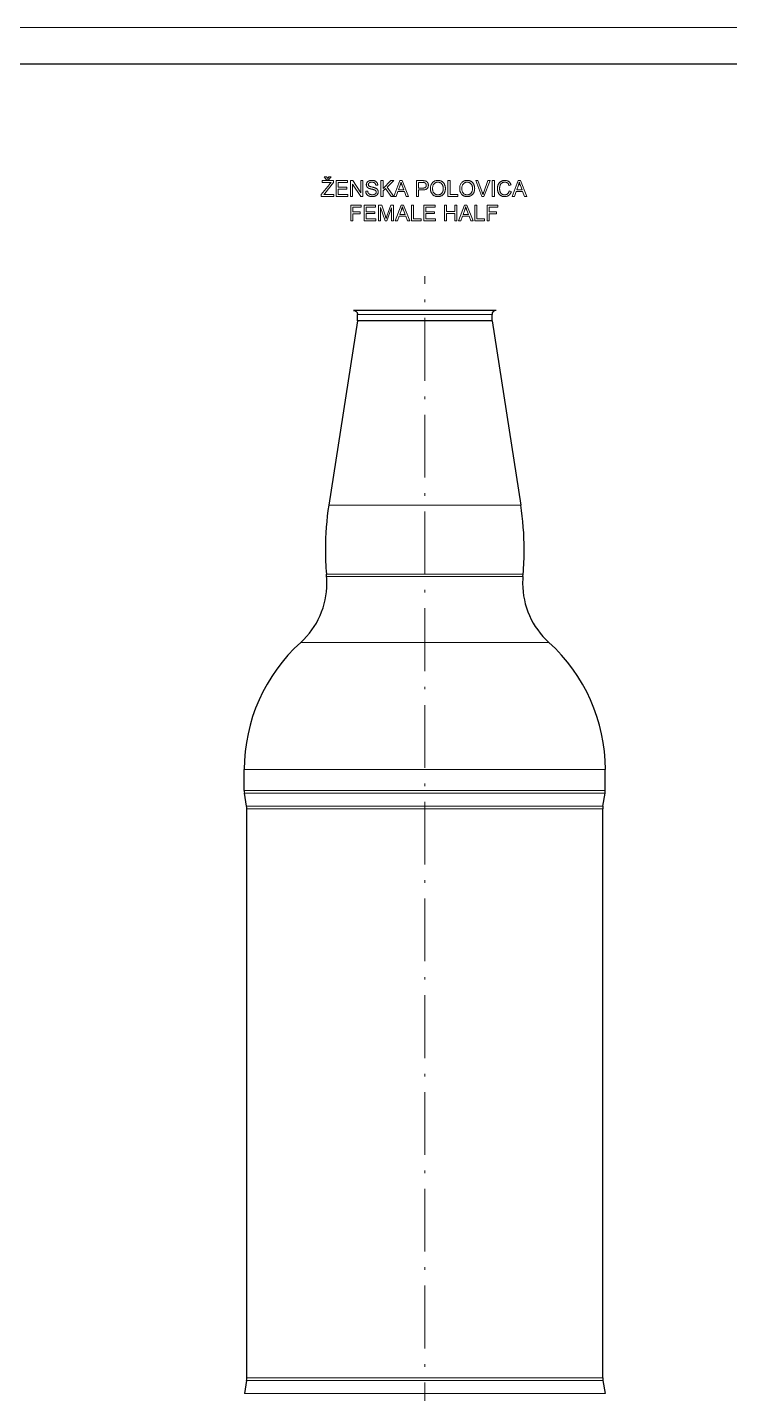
# Model space of a CAD drawing. Extents: x 0 to 594, y 0 to 521.
# Drawn here: x 292.4 to 426.6, y 158.7 to 419.9 of the extents above; entities that cross this region are included whole.
import ezdxf

# ---------------------------------------------------------------- set-up
doc = ezdxf.new("R2010")
doc.units = 0
doc.linetypes.add('DASHDOT', pattern=[18.5, 12, -3, 0.5, -3])
doc.linetypes.add('DASHED', pattern=[15, 12, -3])

msp = doc.modelspace()

# ---------------------------------------------------------------- linework, layer by layer
at = {"color": 7, "lineweight": 13}
for p, q in [((593.82, 419.91), (0, 419.91)), ((381.16, 365), (357.04, 365)), ((386.66, 328.57), (352.22, 328.57)), ((387.11, 315.37), (351.82, 315.37)), ((387.07, 314.9), (351.85, 314.9)), ((392.02, 302.32), (347.51, 302.32)), ((402.81, 278), (338.04, 278)), ((402.81, 274), (338.04, 274)), ((402.77, 273.5), (338.07, 273.5)), ((402.35, 270.99), (338.44, 270.99)), ((402.31, 270.5), (338.48, 270.5)), ((402.35, 161.2), (338.44, 161.2)), ((402.31, 161.7), (338.48, 161.7)), ((402.77, 158.69), (338.07, 158.69))]:
    msp.add_line(p, q, dxfattribs=at)
at = {"color": 7, "lineweight": 30}
for p, q in [((586.75, 412.85), (28.28, 412.85)), ((381.95, 365.8), (356.33, 365.8)), ((355.46, 363.8), (349.97, 328.57)), ((381.16, 363.8), (357.04, 363.8)), ((381.16, 363.8), (386.66, 328.57)), ((334.31, 161.7), (334.31, 270.5)), ((402.31, 161.7), (402.31, 270.5))]:
    msp.add_line(p, q, dxfattribs=at)
at = {"color": 7, "linetype": 'DASHDOT', "lineweight": 13}
msp.add_line((368.31, 130.35), (368.31, 372.34), dxfattribs=at)
at = {"color": 7, "lineweight": 30, "ltscale": 0.040387}
msp.add_line((356.33, 365.8), (354.72, 365.8), dxfattribs=at)
at = {"color": 7, "linetype": 'DASHED', "lineweight": 13, "ltscale": 0.000265503}
msp.add_line((381.96, 365.8), (381.95, 365.8), dxfattribs=at)
at = {"color": 7, "linetype": 'DASHED', "lineweight": 13}
for p, q in [((379.59, 365), (355.46, 365)), ((379.59, 363.8), (355.46, 363.8)), ((384.41, 328.57), (349.97, 328.57)), ((384.81, 315.37), (349.52, 315.37)), ((384.77, 314.9), (349.56, 314.9)), ((389.11, 302.32), (344.61, 302.32)), ((398.59, 278), (333.81, 278)), ((398.59, 274), (333.81, 274)), ((398.55, 273.5), (333.85, 273.5)), ((398.19, 270.99), (334.27, 270.99)), ((398.15, 270.5), (334.31, 270.5)), ((398.19, 161.2), (334.27, 161.2)), ((398.15, 161.7), (334.31, 161.7)), ((398.55, 158.69), (333.85, 158.69))]:
    msp.add_line(p, q, dxfattribs=at)
at = {"color": 7, "lineweight": 13, "ltscale": 0.039326}
msp.add_line((357.04, 365), (355.46, 365), dxfattribs=at)
at = {"color": 7, "lineweight": 30, "ltscale": 0.03}
for p, q in [((355.46, 363.8), (355.46, 365)), ((381.16, 363.8), (381.16, 365))]:
    msp.add_line(p, q, dxfattribs=at)
at = {"color": 7, "lineweight": 30, "ltscale": 0.039326}
msp.add_line((357.04, 363.8), (355.46, 363.8), dxfattribs=at)
at = {"color": 7, "linetype": 'DASHED', "lineweight": 13, "ltscale": 0.039326}
for p, q in [((381.16, 365), (379.59, 365)), ((381.16, 363.8), (379.59, 363.8))]:
    msp.add_line(p, q, dxfattribs=at)
at = {"color": 7, "lineweight": 13, "ltscale": 0.056138}
msp.add_line((352.22, 328.57), (349.97, 328.57), dxfattribs=at)
at = {"color": 7, "linetype": 'DASHED', "lineweight": 13, "ltscale": 0.056138}
msp.add_line((386.66, 328.57), (384.41, 328.57), dxfattribs=at)
at = {"color": 7, "lineweight": 13, "ltscale": 0.057526}
msp.add_line((351.82, 315.37), (349.52, 315.37), dxfattribs=at)
at = {"color": 7, "lineweight": 30, "ltscale": 0.011726}
for p, q in [((349.56, 314.9), (349.52, 315.37)), ((387.07, 314.9), (387.11, 315.37))]:
    msp.add_line(p, q, dxfattribs=at)
at = {"color": 7, "lineweight": 13, "ltscale": 0.057402}
msp.add_line((351.85, 314.9), (349.56, 314.9), dxfattribs=at)
at = {"color": 7, "linetype": 'DASHED', "lineweight": 13, "ltscale": 0.057402}
msp.add_line((387.07, 314.9), (384.77, 314.9), dxfattribs=at)
at = {"color": 7, "linetype": 'DASHED', "lineweight": 13, "ltscale": 0.057526}
msp.add_line((387.11, 315.37), (384.81, 315.37), dxfattribs=at)
at = {"color": 7, "lineweight": 13, "ltscale": 0.07254}
msp.add_line((347.51, 302.32), (344.61, 302.32), dxfattribs=at)
at = {"color": 7, "linetype": 'DASHED', "lineweight": 13, "ltscale": 0.07254}
msp.add_line((392.02, 302.32), (389.11, 302.32), dxfattribs=at)
at = {"color": 7, "lineweight": 13, "ltscale": 0.105585}
for p, q in [((338.04, 278), (333.81, 278)), ((338.04, 274), (333.81, 274))]:
    msp.add_line(p, q, dxfattribs=at)
at = {"color": 7, "lineweight": 30, "ltscale": 0.1}
for p, q in [((333.81, 274), (333.81, 278)), ((402.81, 274), (402.81, 278))]:
    msp.add_line(p, q, dxfattribs=at)
at = {"color": 7, "linetype": 'DASHED', "lineweight": 13, "ltscale": 0.105585}
for p, q in [((402.81, 278), (398.59, 278)), ((402.81, 274), (398.59, 274))]:
    msp.add_line(p, q, dxfattribs=at)
at = {"color": 7, "lineweight": 13, "ltscale": 0.10546}
for p, q in [((338.07, 273.5), (333.85, 273.5)), ((338.07, 158.69), (333.85, 158.69))]:
    msp.add_line(p, q, dxfattribs=at)
at = {"color": 7, "lineweight": 30, "ltscale": 0.063738}
for p, q in [((334.27, 270.99), (333.85, 273.5)), ((402.35, 270.99), (402.77, 273.5)), ((334.27, 161.2), (333.85, 158.69)), ((402.35, 161.2), (402.77, 158.69))]:
    msp.add_line(p, q, dxfattribs=at)
at = {"color": 7, "linetype": 'DASHED', "lineweight": 13, "ltscale": 0.10546}
for p, q in [((402.77, 273.5), (398.55, 273.5)), ((402.77, 158.69), (398.55, 158.69))]:
    msp.add_line(p, q, dxfattribs=at)
at = {"color": 7, "lineweight": 13, "ltscale": 0.104179}
for p, q in [((338.44, 270.99), (334.27, 270.99)), ((338.44, 161.2), (334.27, 161.2))]:
    msp.add_line(p, q, dxfattribs=at)
at = {"color": 7, "lineweight": 13, "ltscale": 0.104055}
for p, q in [((338.48, 270.5), (334.31, 270.5)), ((338.48, 161.7), (334.31, 161.7))]:
    msp.add_line(p, q, dxfattribs=at)
at = {"color": 7, "linetype": 'DASHED', "lineweight": 13, "ltscale": 0.104055}
for p, q in [((402.31, 270.5), (398.15, 270.5)), ((402.31, 161.7), (398.15, 161.7))]:
    msp.add_line(p, q, dxfattribs=at)
at = {"color": 7, "linetype": 'DASHED', "lineweight": 13, "ltscale": 0.104179}
for p, q in [((402.35, 270.99), (398.19, 270.99)), ((402.35, 161.2), (398.19, 161.2))]:
    msp.add_line(p, q, dxfattribs=at)
at = {"color": 7, "lineweight": 13}
for points in [[(348.54, 387.6), (348.54, 387.97), (350.08, 389.89), (350.11, 389.93), (350.14, 389.97), (350.17, 390.01), (350.21, 390.04), (350.24, 390.08), (350.27, 390.11), (350.3, 390.15), (350.33, 390.18), (350.36, 390.21), (350.39, 390.24), (348.71, 390.24), (348.71, 390.6), (350.86, 390.6), (350.86, 390.24), (349.18, 388.16), (349, 387.95), (350.91, 387.95), (350.91, 387.6)], [(349.76, 391), (349.98, 391.34), (350.4, 391.34), (349.94, 390.77), (349.54, 390.77), (349.1, 391.34), (349.52, 391.34)], [(351.35, 387.6), (351.35, 390.6), (353.52, 390.6), (353.52, 390.24), (351.74, 390.24), (351.74, 389.33), (353.4, 389.33), (353.4, 388.97), (351.74, 388.97), (351.74, 387.95), (353.59, 387.95), (353.59, 387.6)], [(354.13, 387.6), (354.13, 390.6), (354.54, 390.6), (356.11, 388.24), (356.11, 390.6), (356.49, 390.6), (356.49, 387.6), (356.09, 387.6), (354.51, 389.96), (354.51, 387.6)], [(357.03, 388.56), (357.4, 388.6), (357.41, 388.55), (357.41, 388.51), (357.42, 388.47), (357.43, 388.43), (357.44, 388.39), (357.46, 388.35), (357.47, 388.32), (357.49, 388.29), (357.51, 388.26), (357.52, 388.23), (357.55, 388.2), (357.57, 388.17), (357.59, 388.14), (357.62, 388.12), (357.65, 388.1), (357.68, 388.07), (357.71, 388.05), (357.75, 388.03), (357.79, 388.01), (357.83, 387.99), (357.87, 387.98), (357.91, 387.96), (357.95, 387.95), (358, 387.94), (358.04, 387.93), (358.09, 387.92), (358.14, 387.91), (358.19, 387.91), (358.24, 387.9), (358.29, 387.9), (358.33, 387.9), (358.38, 387.91), (358.42, 387.91), (358.46, 387.91), (358.5, 387.92), (358.54, 387.93), (358.58, 387.94), (358.62, 387.95), (358.65, 387.96), (358.69, 387.97), (358.72, 387.99), (358.75, 388), (358.78, 388.02), (358.81, 388.03), (358.84, 388.05), (358.86, 388.07), (358.89, 388.09), (358.91, 388.11), (358.93, 388.13), (358.95, 388.16), (358.96, 388.18), (358.98, 388.2), (358.99, 388.23), (359, 388.25), (359.01, 388.28), (359.02, 388.31), (359.02, 388.33), (359.03, 388.36), (359.03, 388.39), (359.03, 388.41), (359.03, 388.44), (359.03, 388.47), (359.02, 388.49), (359.02, 388.52), (359.01, 388.55), (359, 388.57), (358.99, 388.59), (358.98, 388.62), (358.97, 388.64), (358.95, 388.66), (358.93, 388.68), (358.91, 388.7), (358.89, 388.72), (358.87, 388.74), (358.84, 388.76), (358.81, 388.77), (358.78, 388.79), (358.75, 388.81), (358.72, 388.82), (358.68, 388.84), (358.65, 388.85), (358.62, 388.86), (358.58, 388.87), (358.54, 388.88), (358.49, 388.9), (358.43, 388.91), (358.37, 388.93), (358.3, 388.95), (358.23, 388.96), (358.15, 388.98), (358.07, 389), (357.99, 389.02), (357.92, 389.04), (357.85, 389.06), (357.79, 389.08), (357.74, 389.1), (357.69, 389.12), (357.64, 389.13), (357.6, 389.15), (357.57, 389.17), (357.52, 389.19), (357.48, 389.22), (357.45, 389.24), (357.41, 389.27), (357.38, 389.3), (357.35, 389.32), (357.32, 389.35), (357.29, 389.38), (357.27, 389.42), (357.25, 389.45), (357.23, 389.48), (357.21, 389.52), (357.19, 389.55), (357.18, 389.59), (357.17, 389.63), (357.16, 389.66), (357.15, 389.7), (357.15, 389.74), (357.14, 389.78), (357.14, 389.82), (357.14, 389.87), (357.15, 389.91), (357.15, 389.96), (357.16, 390), (357.17, 390.04), (357.19, 390.08), (357.2, 390.13), (357.22, 390.17), (357.25, 390.21), (357.27, 390.25), (357.3, 390.29), (357.33, 390.32), (357.36, 390.36), (357.39, 390.39), (357.43, 390.42), (357.47, 390.45), (357.51, 390.48), (357.55, 390.5), (357.6, 390.53), (357.65, 390.55), (357.7, 390.57), (357.75, 390.58), (357.8, 390.6), (357.85, 390.61), (357.91, 390.62), (357.96, 390.63), (358.02, 390.64), (358.08, 390.65), (358.14, 390.65), (358.2, 390.65), (358.26, 390.65), (358.33, 390.65), (358.39, 390.64), (358.45, 390.63), (358.51, 390.62), (358.57, 390.61), (358.63, 390.6), (358.68, 390.58), (358.73, 390.56), (358.79, 390.54), (358.83, 390.52), (358.88, 390.5), (358.93, 390.47), (358.97, 390.44), (359.01, 390.41), (359.05, 390.38), (359.08, 390.34), (359.12, 390.31), (359.15, 390.27), (359.18, 390.23), (359.2, 390.18), (359.23, 390.14), (359.25, 390.1), (359.27, 390.05), (359.28, 390), (359.3, 389.96), (359.31, 389.91), (359.32, 389.86), (359.32, 389.81), (359.32, 389.75), (358.94, 389.72), (358.94, 389.78), (358.93, 389.83), (358.91, 389.88), (358.9, 389.93), (358.88, 389.97), (358.85, 390.02), (358.83, 390.05), (358.8, 390.09), (358.77, 390.12), (358.74, 390.15), (358.7, 390.18), (358.66, 390.21), (358.61, 390.23), (358.57, 390.25), (358.52, 390.26), (358.46, 390.28), (358.41, 390.29), (358.34, 390.29), (358.28, 390.3), (358.21, 390.3), (358.14, 390.3), (358.08, 390.29), (358.01, 390.29), (357.96, 390.28), (357.9, 390.27), (357.85, 390.25), (357.8, 390.24), (357.76, 390.22), (357.72, 390.19), (357.69, 390.17), (357.66, 390.14), (357.63, 390.11), (357.6, 390.08), (357.58, 390.05), (357.56, 390.02), (357.55, 389.99), (357.54, 389.96), (357.53, 389.92), (357.53, 389.89), (357.52, 389.85), (357.52, 389.82), (357.53, 389.79), (357.53, 389.76), (357.54, 389.73), (357.55, 389.7), (357.57, 389.68), (357.58, 389.65), (357.6, 389.63), (357.62, 389.61), (357.64, 389.58), (357.67, 389.56), (357.7, 389.54), (357.74, 389.52), (357.79, 389.5), (357.85, 389.48), (357.91, 389.46), (357.98, 389.43), (358.06, 389.41), (358.15, 389.39), (358.24, 389.37), (358.33, 389.35), (358.42, 389.33), (358.5, 389.31), (358.58, 389.29), (358.65, 389.27), (358.71, 389.25), (358.77, 389.23), (358.82, 389.21), (358.86, 389.2), (358.9, 389.18), (358.95, 389.15), (359, 389.13), (359.05, 389.1), (359.09, 389.07), (359.13, 389.04), (359.17, 389.01), (359.2, 388.98), (359.23, 388.94), (359.26, 388.91), (359.29, 388.87), (359.31, 388.83), (359.33, 388.8), (359.35, 388.76), (359.37, 388.72), (359.38, 388.67), (359.39, 388.63), (359.4, 388.59), (359.41, 388.54), (359.41, 388.49), (359.41, 388.45), (359.41, 388.4), (359.41, 388.35), (359.4, 388.3), (359.39, 388.26), (359.38, 388.21), (359.36, 388.17), (359.35, 388.12), (359.33, 388.08), (359.3, 388.04), (359.28, 387.99), (359.25, 387.95), (359.22, 387.91), (359.18, 387.88), (359.15, 387.84), (359.11, 387.81), (359.07, 387.77), (359.03, 387.74), (358.98, 387.72), (358.93, 387.69), (358.88, 387.67), (358.83, 387.64), (358.78, 387.62), (358.72, 387.61), (358.67, 387.59), (358.61, 387.58), (358.55, 387.57), (358.49, 387.56), (358.43, 387.55), (358.37, 387.55), (358.31, 387.55), (358.23, 387.55), (358.15, 387.55), (358.07, 387.56), (358, 387.57), (357.93, 387.58), (357.86, 387.59), (357.8, 387.61), (357.74, 387.62), (357.68, 387.64), (357.62, 387.67), (357.57, 387.69), (357.52, 387.72), (357.47, 387.75), (357.42, 387.78), (357.38, 387.81), (357.34, 387.85), (357.3, 387.89), (357.26, 387.93), (357.22, 387.98), (357.19, 388.02), (357.16, 388.07), (357.13, 388.12), (357.11, 388.17), (357.09, 388.22), (357.07, 388.28), (357.06, 388.33), (357.04, 388.39), (357.04, 388.44), (357.03, 388.5)], [(359.94, 387.6), (359.94, 390.6), (360.34, 390.6), (360.34, 389.11), (361.83, 390.6), (362.37, 390.6), (361.11, 389.38), (362.42, 387.6), (361.9, 387.6), (360.83, 389.12), (360.34, 388.64), (360.34, 387.6)], [(362.42, 387.6), (363.57, 390.6), (364, 390.6), (365.23, 387.6), (364.78, 387.6), (364.43, 388.51), (363.17, 388.51), (362.84, 387.6)], [(363.29, 388.83), (364.31, 388.83), (363.99, 389.66), (363.96, 389.74), (363.94, 389.81), (363.91, 389.88), (363.89, 389.94), (363.87, 390.01), (363.85, 390.07), (363.83, 390.13), (363.81, 390.18), (363.79, 390.23), (363.78, 390.28), (363.77, 390.23), (363.75, 390.17), (363.74, 390.11), (363.73, 390.05), (363.71, 390), (363.69, 389.94), (363.68, 389.88), (363.66, 389.82), (363.64, 389.77), (363.62, 389.71)], [(366.71, 387.6), (366.71, 390.6), (367.84, 390.6), (367.9, 390.6), (367.96, 390.6), (368.01, 390.6), (368.06, 390.59), (368.11, 390.59), (368.15, 390.59), (368.19, 390.58), (368.23, 390.58), (368.27, 390.58), (368.3, 390.57), (368.34, 390.56), (368.39, 390.55), (368.43, 390.54), (368.47, 390.53), (368.5, 390.52), (368.54, 390.5), (368.57, 390.49), (368.61, 390.47), (368.64, 390.45), (368.67, 390.43), (368.7, 390.41), (368.73, 390.39), (368.75, 390.36), (368.78, 390.33), (368.8, 390.31), (368.83, 390.28), (368.85, 390.24), (368.87, 390.21), (368.89, 390.18), (368.91, 390.14), (368.93, 390.1), (368.94, 390.06), (368.96, 390.03), (368.97, 389.99), (368.98, 389.94), (368.99, 389.9), (368.99, 389.86), (369, 389.82), (369, 389.78), (369, 389.73), (369, 389.66), (368.99, 389.58), (368.98, 389.51), (368.96, 389.44), (368.94, 389.38), (368.91, 389.31), (368.88, 389.25), (368.85, 389.19), (368.8, 389.14), (368.76, 389.08), (368.71, 389.03), (368.64, 388.99), (368.58, 388.95), (368.5, 388.91), (368.42, 388.88), (368.32, 388.86), (368.22, 388.84), (368.12, 388.83), (368, 388.82), (367.88, 388.82), (367.11, 388.82), (367.11, 387.6)], [(367.11, 389.17), (367.88, 389.17), (367.96, 389.17), (368.03, 389.18), (368.1, 389.19), (368.16, 389.2), (368.21, 389.21), (368.27, 389.22), (368.31, 389.24), (368.36, 389.26), (368.4, 389.29), (368.43, 389.32), (368.46, 389.35), (368.49, 389.38), (368.51, 389.41), (368.53, 389.45), (368.55, 389.49), (368.57, 389.53), (368.58, 389.57), (368.59, 389.62), (368.59, 389.67), (368.59, 389.72), (368.59, 389.76), (368.59, 389.79), (368.58, 389.83), (368.58, 389.86), (368.57, 389.89), (368.56, 389.93), (368.55, 389.96), (368.53, 389.99), (368.52, 390.01), (368.5, 390.04), (368.48, 390.07), (368.46, 390.09), (368.43, 390.11), (368.41, 390.13), (368.39, 390.15), (368.36, 390.17), (368.33, 390.18), (368.31, 390.2), (368.28, 390.21), (368.25, 390.22), (368.22, 390.22), (368.2, 390.23), (368.17, 390.23), (368.14, 390.23), (368.1, 390.24), (368.07, 390.24), (368.02, 390.24), (367.98, 390.24), (367.93, 390.24), (367.88, 390.24), (367.11, 390.24)], [(369.39, 389.06), (369.39, 389.21), (369.4, 389.35), (369.42, 389.48), (369.45, 389.61), (369.49, 389.73), (369.53, 389.84), (369.58, 389.95), (369.64, 390.05), (369.71, 390.14), (369.79, 390.23), (369.87, 390.31), (369.96, 390.38), (370.05, 390.44), (370.15, 390.5), (370.25, 390.55), (370.35, 390.58), (370.46, 390.61), (370.58, 390.63), (370.7, 390.65), (370.82, 390.65), (370.91, 390.65), (370.99, 390.64), (371.06, 390.63), (371.14, 390.62), (371.22, 390.6), (371.29, 390.58), (371.36, 390.55), (371.44, 390.52), (371.5, 390.49), (371.57, 390.45), (371.64, 390.41), (371.7, 390.37), (371.76, 390.32), (371.81, 390.27), (371.87, 390.22), (371.92, 390.16), (371.96, 390.1), (372, 390.04), (372.04, 389.97), (372.08, 389.9), (372.11, 389.83), (372.14, 389.75), (372.17, 389.68), (372.19, 389.6), (372.21, 389.52), (372.23, 389.44), (372.24, 389.36), (372.25, 389.27), (372.25, 389.18), (372.26, 389.09), (372.25, 389), (372.25, 388.92), (372.24, 388.83), (372.23, 388.74), (372.21, 388.66), (372.19, 388.58), (372.17, 388.5), (372.14, 388.43), (372.11, 388.35), (372.07, 388.28), (372.03, 388.21), (371.99, 388.14), (371.95, 388.08), (371.9, 388.02), (371.85, 387.96), (371.79, 387.91), (371.74, 387.86), (371.68, 387.81), (371.62, 387.77), (371.55, 387.73), (371.48, 387.7), (371.41, 387.67), (371.34, 387.64), (371.27, 387.61), (371.2, 387.59), (371.13, 387.58), (371.05, 387.56), (370.98, 387.55), (370.9, 387.55), (370.82, 387.55), (370.74, 387.55), (370.66, 387.56), (370.57, 387.57), (370.5, 387.58), (370.42, 387.6), (370.34, 387.62), (370.27, 387.65), (370.2, 387.68), (370.13, 387.71), (370.06, 387.75), (370, 387.79), (369.94, 387.84), (369.88, 387.89), (369.82, 387.94), (369.77, 387.99), (369.72, 388.05), (369.68, 388.11), (369.63, 388.18), (369.59, 388.24), (369.56, 388.31), (369.53, 388.38), (369.5, 388.45), (369.47, 388.53), (369.45, 388.6), (369.43, 388.67), (369.41, 388.75), (369.4, 388.83), (369.39, 388.9), (369.39, 388.98)], [(369.8, 389.05), (369.8, 388.95), (369.81, 388.85), (369.82, 388.75), (369.84, 388.66), (369.87, 388.57), (369.9, 388.49), (369.94, 388.41), (369.98, 388.33), (370.03, 388.26), (370.09, 388.2), (370.15, 388.14), (370.21, 388.09), (370.28, 388.04), (370.34, 388), (370.42, 387.97), (370.49, 387.94), (370.57, 387.92), (370.65, 387.9), (370.73, 387.89), (370.82, 387.89), (370.91, 387.89), (370.99, 387.9), (371.07, 387.92), (371.15, 387.94), (371.23, 387.97), (371.3, 388), (371.37, 388.04), (371.43, 388.09), (371.5, 388.14), (371.56, 388.2), (371.61, 388.27), (371.66, 388.34), (371.7, 388.42), (371.74, 388.5), (371.77, 388.58), (371.8, 388.68), (371.82, 388.77), (371.83, 388.88), (371.84, 388.98), (371.85, 389.1), (371.84, 389.17), (371.84, 389.24), (371.83, 389.31), (371.83, 389.37), (371.82, 389.44), (371.8, 389.5), (371.79, 389.56), (371.77, 389.62), (371.75, 389.68), (371.72, 389.74), (371.7, 389.79), (371.67, 389.84), (371.64, 389.89), (371.6, 389.93), (371.57, 389.98), (371.53, 390.02), (371.49, 390.06), (371.45, 390.09), (371.41, 390.13), (371.36, 390.16), (371.31, 390.19), (371.26, 390.21), (371.21, 390.24), (371.16, 390.26), (371.11, 390.27), (371.05, 390.29), (371, 390.3), (370.94, 390.3), (370.88, 390.31), (370.82, 390.31), (370.74, 390.31), (370.66, 390.3), (370.58, 390.28), (370.51, 390.26), (370.43, 390.24), (370.36, 390.21), (370.29, 390.17), (370.23, 390.12), (370.16, 390.08), (370.1, 390.02), (370.04, 389.96), (369.99, 389.89), (369.94, 389.81), (369.91, 389.73), (369.87, 389.63), (369.84, 389.53), (369.82, 389.43), (369.81, 389.31), (369.8, 389.19)], [(372.75, 387.6), (372.75, 390.6), (373.15, 390.6), (373.15, 387.95), (374.63, 387.95), (374.63, 387.6)], [(374.98, 389.06), (374.98, 389.21), (374.99, 389.35), (375.01, 389.48), (375.04, 389.61), (375.08, 389.73), (375.12, 389.84), (375.17, 389.95), (375.23, 390.05), (375.3, 390.14), (375.38, 390.23), (375.46, 390.31), (375.55, 390.38), (375.64, 390.44), (375.74, 390.5), (375.84, 390.55), (375.94, 390.58), (376.05, 390.61), (376.17, 390.63), (376.29, 390.65), (376.41, 390.65), (376.5, 390.65), (376.58, 390.64), (376.66, 390.63), (376.73, 390.62), (376.81, 390.6), (376.88, 390.58), (376.96, 390.55), (377.03, 390.52), (377.1, 390.49), (377.16, 390.45), (377.23, 390.41), (377.29, 390.37), (377.35, 390.32), (377.4, 390.27), (377.46, 390.22), (377.51, 390.16), (377.55, 390.1), (377.59, 390.04), (377.63, 389.97), (377.67, 389.9), (377.7, 389.83), (377.73, 389.75), (377.76, 389.68), (377.78, 389.6), (377.8, 389.52), (377.82, 389.44), (377.83, 389.36), (377.84, 389.27), (377.84, 389.18), (377.85, 389.09), (377.84, 389), (377.84, 388.92), (377.83, 388.83), (377.82, 388.74), (377.8, 388.66), (377.78, 388.58), (377.76, 388.5), (377.73, 388.43), (377.7, 388.35), (377.66, 388.28), (377.62, 388.21), (377.58, 388.14), (377.54, 388.08), (377.49, 388.02), (377.44, 387.96), (377.39, 387.91), (377.33, 387.86), (377.27, 387.81), (377.21, 387.77), (377.14, 387.73), (377.07, 387.7), (377, 387.67), (376.93, 387.64), (376.86, 387.61), (376.79, 387.59), (376.72, 387.58), (376.64, 387.56), (376.57, 387.55), (376.49, 387.55), (376.41, 387.55), (376.33, 387.55), (376.25, 387.56), (376.17, 387.57), (376.09, 387.58), (376.01, 387.6), (375.94, 387.62), (375.86, 387.65), (375.79, 387.68), (375.72, 387.71), (375.65, 387.75), (375.59, 387.79), (375.53, 387.84), (375.47, 387.89), (375.41, 387.94), (375.36, 387.99), (375.31, 388.05), (375.27, 388.11), (375.22, 388.18), (375.18, 388.24), (375.15, 388.31), (375.12, 388.38), (375.09, 388.45), (375.06, 388.53), (375.04, 388.6), (375.02, 388.67), (375, 388.75), (374.99, 388.83), (374.98, 388.9), (374.98, 388.98)], [(375.39, 389.05), (375.39, 388.95), (375.4, 388.85), (375.41, 388.75), (375.43, 388.66), (375.46, 388.57), (375.49, 388.49), (375.53, 388.41), (375.57, 388.33), (375.62, 388.26), (375.68, 388.2), (375.74, 388.14), (375.8, 388.09), (375.87, 388.04), (375.93, 388), (376.01, 387.97), (376.08, 387.94), (376.16, 387.92), (376.24, 387.9), (376.32, 387.89), (376.41, 387.89), (376.5, 387.89), (376.58, 387.9), (376.66, 387.92), (376.74, 387.94), (376.82, 387.97), (376.89, 388), (376.96, 388.04), (377.03, 388.09), (377.09, 388.14), (377.15, 388.2), (377.2, 388.27), (377.25, 388.34), (377.29, 388.42), (377.33, 388.5), (377.36, 388.58), (377.39, 388.68), (377.41, 388.77), (377.43, 388.88), (377.43, 388.98), (377.44, 389.1), (377.44, 389.17), (377.43, 389.24), (377.43, 389.31), (377.42, 389.37), (377.41, 389.44), (377.39, 389.5), (377.38, 389.56), (377.36, 389.62), (377.34, 389.68), (377.31, 389.74), (377.29, 389.79), (377.26, 389.84), (377.23, 389.89), (377.2, 389.93), (377.16, 389.98), (377.12, 390.02), (377.08, 390.06), (377.04, 390.09), (377, 390.13), (376.95, 390.16), (376.9, 390.19), (376.85, 390.21), (376.8, 390.24), (376.75, 390.26), (376.7, 390.27), (376.64, 390.29), (376.59, 390.3), (376.53, 390.3), (376.47, 390.31), (376.42, 390.31), (376.33, 390.31), (376.25, 390.3), (376.17, 390.28), (376.1, 390.26), (376.02, 390.24), (375.95, 390.21), (375.88, 390.17), (375.82, 390.12), (375.75, 390.08), (375.69, 390.02), (375.63, 389.96), (375.58, 389.89), (375.54, 389.81), (375.5, 389.73), (375.46, 389.63), (375.43, 389.53), (375.41, 389.43), (375.4, 389.31), (375.39, 389.19)], [(379.22, 387.6), (378.05, 390.6), (378.48, 390.6), (379.26, 388.42), (379.28, 388.37), (379.3, 388.32), (379.32, 388.26), (379.33, 388.21), (379.35, 388.17), (379.36, 388.12), (379.38, 388.07), (379.39, 388.02), (379.41, 387.97), (379.42, 387.93), (379.43, 387.98), (379.45, 388.03), (379.46, 388.08), (379.48, 388.12), (379.49, 388.17), (379.51, 388.22), (379.53, 388.27), (379.55, 388.32), (379.56, 388.37), (379.58, 388.42), (380.39, 390.6), (380.8, 390.6), (379.62, 387.6)], [(381.22, 387.6), (381.22, 390.6), (381.62, 390.6), (381.62, 387.6)], [(384.46, 388.65), (384.85, 388.55), (384.83, 388.45), (384.8, 388.36), (384.76, 388.28), (384.72, 388.2), (384.68, 388.12), (384.63, 388.05), (384.58, 387.98), (384.53, 387.92), (384.47, 387.86), (384.41, 387.8), (384.34, 387.76), (384.27, 387.71), (384.2, 387.67), (384.12, 387.64), (384.05, 387.61), (383.96, 387.59), (383.88, 387.57), (383.79, 387.56), (383.71, 387.55), (383.61, 387.55), (383.52, 387.55), (383.43, 387.56), (383.34, 387.57), (383.25, 387.58), (383.17, 387.6), (383.1, 387.62), (383.02, 387.64), (382.95, 387.67), (382.89, 387.71), (382.82, 387.74), (382.76, 387.79), (382.71, 387.83), (382.65, 387.88), (382.6, 387.93), (382.56, 387.99), (382.51, 388.05), (382.47, 388.11), (382.43, 388.17), (382.39, 388.24), (382.36, 388.32), (382.33, 388.39), (382.3, 388.47), (382.28, 388.55), (382.26, 388.63), (382.24, 388.71), (382.23, 388.79), (382.22, 388.87), (382.21, 388.95), (382.2, 389.04), (382.2, 389.12), (382.2, 389.21), (382.21, 389.3), (382.22, 389.39), (382.23, 389.48), (382.25, 389.56), (382.27, 389.64), (382.29, 389.72), (382.32, 389.79), (382.35, 389.87), (382.38, 389.94), (382.42, 390.01), (382.46, 390.07), (382.5, 390.13), (382.55, 390.19), (382.6, 390.25), (382.65, 390.3), (382.71, 390.34), (382.77, 390.39), (382.83, 390.43), (382.89, 390.47), (382.96, 390.5), (383.03, 390.53), (383.1, 390.56), (383.17, 390.58), (383.24, 390.6), (383.31, 390.62), (383.39, 390.63), (383.46, 390.64), (383.54, 390.65), (383.62, 390.65), (383.71, 390.65), (383.79, 390.64), (383.88, 390.63), (383.96, 390.61), (384.03, 390.59), (384.11, 390.57), (384.18, 390.54), (384.25, 390.5), (384.31, 390.46), (384.38, 390.42), (384.44, 390.37), (384.49, 390.32), (384.54, 390.27), (384.59, 390.21), (384.64, 390.14), (384.68, 390.08), (384.71, 390.01), (384.75, 389.93), (384.78, 389.86), (384.8, 389.78), (384.41, 389.68), (384.39, 389.75), (384.37, 389.81), (384.34, 389.86), (384.31, 389.92), (384.29, 389.97), (384.25, 390.01), (384.22, 390.05), (384.19, 390.09), (384.15, 390.13), (384.11, 390.16), (384.07, 390.19), (384.03, 390.21), (383.98, 390.24), (383.93, 390.26), (383.89, 390.27), (383.84, 390.29), (383.78, 390.3), (383.73, 390.3), (383.67, 390.31), (383.61, 390.31), (383.54, 390.31), (383.48, 390.3), (383.41, 390.3), (383.35, 390.28), (383.29, 390.27), (383.24, 390.25), (383.18, 390.23), (383.13, 390.2), (383.08, 390.18), (383.03, 390.14), (382.99, 390.11), (382.95, 390.07), (382.91, 390.03), (382.87, 389.99), (382.83, 389.95), (382.8, 389.9), (382.78, 389.86), (382.75, 389.81), (382.73, 389.75), (382.71, 389.7), (382.69, 389.64), (382.67, 389.59), (382.66, 389.53), (382.65, 389.47), (382.64, 389.42), (382.63, 389.36), (382.62, 389.3), (382.62, 389.24), (382.61, 389.18), (382.61, 389.12), (382.61, 389.05), (382.62, 388.97), (382.62, 388.9), (382.63, 388.83), (382.64, 388.76), (382.65, 388.7), (382.67, 388.64), (382.68, 388.57), (382.7, 388.51), (382.72, 388.45), (382.75, 388.4), (382.77, 388.35), (382.8, 388.3), (382.83, 388.25), (382.87, 388.21), (382.9, 388.16), (382.94, 388.13), (382.98, 388.09), (383.02, 388.06), (383.07, 388.03), (383.12, 388), (383.17, 387.98), (383.22, 387.96), (383.27, 387.94), (383.32, 387.92), (383.37, 387.91), (383.42, 387.9), (383.47, 387.89), (383.53, 387.89), (383.58, 387.89), (383.65, 387.89), (383.71, 387.89), (383.77, 387.9), (383.83, 387.92), (383.89, 387.94), (383.94, 387.96), (384, 387.98), (384.05, 388.01), (384.1, 388.04), (384.14, 388.08), (384.19, 388.12), (384.23, 388.16), (384.27, 388.21), (384.31, 388.26), (384.34, 388.32), (384.37, 388.38), (384.4, 388.44), (384.42, 388.51), (384.44, 388.58)], [(385.01, 387.6), (386.17, 390.6), (386.59, 390.6), (387.82, 387.6), (387.37, 387.6), (387.02, 388.51), (385.77, 388.51), (385.44, 387.6)], [(385.88, 388.83), (386.9, 388.83), (386.58, 389.66), (386.56, 389.74), (386.53, 389.81), (386.5, 389.88), (386.48, 389.94), (386.46, 390.01), (386.44, 390.07), (386.42, 390.13), (386.4, 390.18), (386.39, 390.23), (386.37, 390.28), (386.36, 390.23), (386.35, 390.17), (386.33, 390.11), (386.32, 390.05), (386.3, 390), (386.29, 389.94), (386.27, 389.88), (386.25, 389.82), (386.23, 389.77), (386.21, 389.71)], [(354.16, 382.92), (354.16, 385.92), (356.18, 385.92), (356.18, 385.56), (354.55, 385.56), (354.55, 384.63), (355.96, 384.63), (355.96, 384.28), (354.55, 384.28), (354.55, 382.92)], [(356.7, 382.92), (356.7, 385.92), (358.87, 385.92), (358.87, 385.56), (357.1, 385.56), (357.1, 384.64), (358.76, 384.64), (358.76, 384.29), (357.1, 384.29), (357.1, 383.27), (358.94, 383.27), (358.94, 382.92)], [(359.48, 382.92), (359.48, 385.92), (360.08, 385.92), (360.79, 383.79), (360.81, 383.73), (360.82, 383.68), (360.84, 383.63), (360.86, 383.58), (360.87, 383.53), (360.89, 383.49), (360.9, 383.45), (360.91, 383.41), (360.92, 383.38), (360.93, 383.35), (360.94, 383.38), (360.95, 383.42), (360.97, 383.46), (360.98, 383.5), (361, 383.55), (361.01, 383.6), (361.03, 383.65), (361.05, 383.71), (361.07, 383.77), (361.09, 383.83), (361.81, 385.92), (362.34, 385.92), (362.34, 382.92), (361.96, 382.92), (361.96, 385.43), (361.09, 382.92), (360.73, 382.92), (359.86, 385.47), (359.86, 382.92)], [(362.65, 382.92), (363.81, 385.92), (364.23, 385.92), (365.46, 382.92), (365.01, 382.92), (364.66, 383.83), (363.4, 383.83), (363.08, 382.92)], [(363.52, 384.15), (364.54, 384.15), (364.22, 384.98), (364.2, 385.05), (364.17, 385.13), (364.14, 385.19), (364.12, 385.26), (364.1, 385.32), (364.08, 385.38), (364.06, 385.44), (364.04, 385.5), (364.03, 385.55), (364.01, 385.6), (364, 385.54), (363.99, 385.49), (363.97, 385.43), (363.96, 385.37), (363.94, 385.31), (363.92, 385.26), (363.91, 385.2), (363.89, 385.14), (363.87, 385.09), (363.85, 385.03)], [(365.76, 382.92), (365.76, 385.92), (366.16, 385.92), (366.16, 383.27), (367.64, 383.27), (367.64, 382.92)], [(368.12, 382.92), (368.12, 385.92), (370.29, 385.92), (370.29, 385.56), (368.51, 385.56), (368.51, 384.64), (370.17, 384.64), (370.17, 384.29), (368.51, 384.29), (368.51, 383.27), (370.36, 383.27), (370.36, 382.92)], [(372.08, 382.92), (372.08, 385.92), (372.48, 385.92), (372.48, 384.68), (374.04, 384.68), (374.04, 385.92), (374.43, 385.92), (374.43, 382.92), (374.04, 382.92), (374.04, 384.33), (372.48, 384.33), (372.48, 382.92)], [(374.77, 382.92), (375.92, 385.92), (376.35, 385.92), (377.57, 382.92), (377.12, 382.92), (376.77, 383.83), (375.52, 383.83), (375.19, 382.92)], [(375.63, 384.15), (376.65, 384.15), (376.34, 384.98), (376.31, 385.05), (376.28, 385.13), (376.26, 385.19), (376.23, 385.26), (376.21, 385.32), (376.19, 385.38), (376.17, 385.44), (376.15, 385.5), (376.14, 385.55), (376.12, 385.6), (376.11, 385.54), (376.1, 385.49), (376.08, 385.43), (376.07, 385.37), (376.05, 385.31), (376.04, 385.26), (376.02, 385.2), (376, 385.14), (375.98, 385.09), (375.96, 385.03)], [(377.87, 382.92), (377.87, 385.92), (378.27, 385.92), (378.27, 383.27), (379.75, 383.27), (379.75, 382.92)], [(380.24, 382.92), (380.24, 385.92), (382.27, 385.92), (382.27, 385.56), (380.64, 385.56), (380.64, 384.63), (382.05, 384.63), (382.05, 384.28), (380.64, 384.28), (380.64, 382.92)]]:
    msp.add_lwpolyline(points, close=True, dxfattribs=at)
at = {"color": 7, "lineweight": 30}
msp.add_lwpolyline([(354.72, 365.8), (354.74, 365.79), (354.78, 365.79), (354.85, 365.77), (354.89, 365.76), (354.94, 365.75), (355, 365.72), (355.05, 365.7), (355.1, 365.67), (355.14, 365.64), (355.19, 365.6), (355.23, 365.56), (355.27, 365.52), (355.3, 365.48), (355.34, 365.43), (355.37, 365.38), (355.39, 365.33), (355.41, 365.28), (355.43, 365.22), (355.44, 365.17), (355.45, 365.11), (355.46, 365.05), (355.46, 365)], dxfattribs=at)
for centre, radius, start, end in [((381.96, 365), 0.8, 90.7089, 179.9986), ((404.31, 320.1), 55, 171.1365, 180), ((332.31, 320.1), 55, 360, 8.8635), ((404.31, 320.1), 55, 180, 184.9298), ((332.31, 320.1), 55, 355.0702, 0), ((334.41, 313.6), 15.2, 312.1348, 0), ((334.41, 313.6), 15.2, 360, 4.9298), ((402.21, 313.6), 15.2, 175.0702, 180), ((402.21, 313.6), 15.2, 180, 227.8652), ((366.62, 278), 32.81, 132.1348, 180), ((370.01, 278), 32.81, 360, 47.8652), ((336.81, 274), 3, 180, 189.4497), ((399.81, 274), 3, 350.5503, 0), ((331.31, 270.5), 3, 360, 9.4497), ((405.31, 270.5), 3, 170.5503, 180), ((331.31, 161.7), 3, 350.5503, 0), ((405.31, 161.7), 3, 180, 189.4497)]:
    msp.add_arc(centre, radius, start, end, dxfattribs=at)

doc.saveas('drawing.dxf')
